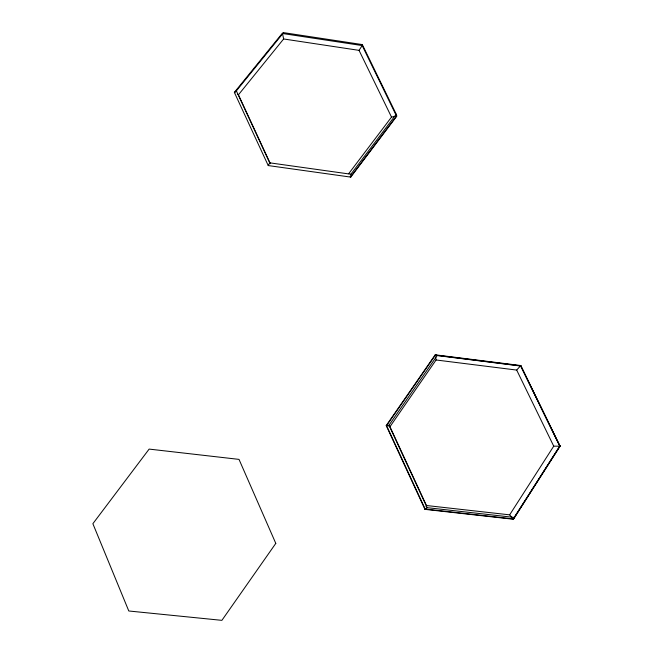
<?xml version="1.0" encoding="UTF-8"?>
<svg xmlns="http://www.w3.org/2000/svg" width="653" height="653" viewBox="0 0 653 653"><rect width="100%" height="100%" fill="white"/><g stroke="black" fill="none" stroke-linecap="round" stroke-linejoin="round"><path stroke-width="0.98" d="M350.759 177.11L350.898 174.22L396.249 114.218L362.309 44.584L283.582 32.65L282.365 33.221L234.354 92.4L268.228 165.56L350.759 177.11L396.836 116.095L396.249 114.218M560.086 446.252L520.719 365.541L435.216 354.808L386.209 425.585L424.964 509.356L513.38 519.249L560.086 446.252L520.719 365.541M425.168 509.046L386.568 425.625L435.38 355.134L520.539 365.819L559.743 446.211L513.217 518.906L425.168 509.046L425.413 508.377M426.058 506.614L426.466 505.512L389.963 426.703L388.91 426.368M513.38 519.249L560.127 445.591M268.228 165.56L269.705 162.834L236.362 90.873L283.582 32.65M426.466 505.512L509.65 514.85L553.728 446.162L559.743 446.211M348.653 173.739L391.514 117.099L359.052 50.363L362.17 45.563L282.504 33.499L283.631 38.968L238.443 94.799L270.358 163.666M386.209 425.585L388.976 425.234L437.184 355.559L521.363 366.121M389.963 426.703L436.082 359.983L435.641 356.954M362.17 45.563L396.518 116.038L350.62 176.8L350.13 176.383M436.082 359.983L516.686 370.071L520.539 365.819M424.964 509.356L427.152 507.667L514.156 517.421M234.354 92.4L236.362 90.873M391.514 117.099L395.261 116.307M395.579 116.242L396.518 116.038M269.705 162.834L350.898 174.22M283.631 38.968L359.052 50.363M386.568 425.625L387 425.764M435.216 354.808L437.184 355.559M234.696 92.44L235.162 92.734M237.276 94.065L238.443 94.799M509.65 514.85L511.879 517.38M512.776 518.4L513.217 518.906M516.686 370.071L553.728 446.162M388.976 425.234L427.152 507.667M435.38 355.134L435.469 355.738M362.309 44.584L362.358 45.335M275.795 543.386L221.889 620.35L128.796 610.988L92.873 523.698L149.137 449.093L239.014 459.385L275.795 543.386"/></g></svg>
